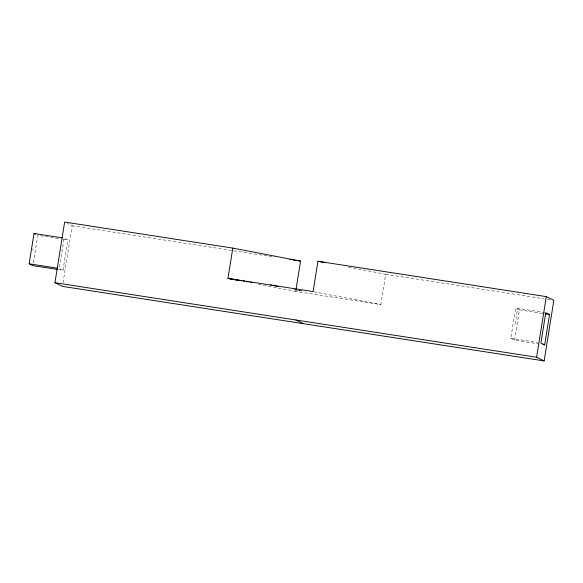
<?xml version="1.0" encoding="UTF-8"?>
<svg xmlns="http://www.w3.org/2000/svg" width="583" height="583" viewBox="0 0 583 583"><rect width="100%" height="100%" fill="white"/><g stroke="black" fill="none" stroke-linecap="round" stroke-linejoin="round"><path stroke-width="0.44" stroke-dasharray="2.92 2.19" d="M33.348 262.969L37.771 235.335L54.598 237.937M63.022 270.308L67.876 239.992L64.108 238.148L59.255 268.464L63.022 270.308L58.592 269.623M63.044 282.821L72.19 225.759L67.664 223.544M348.262 267.094L385.698 274.272L380.837 304.588L295.69 291.413L295.982 289.627M539.37 344.028L514.578 340.188L510.81 338.351L515.671 308.035L544.886 312.554M515.124 324.112L517.551 308.954M514.578 340.188L519.438 309.879L515.671 308.035M72.19 225.759L274.476 257.067M385.698 274.272L543.961 298.766M547.554 299.327L550.25 299.742M55.48 238.075L59.911 238.76M63.452 239.307L67.876 239.992M519.438 309.879L542.452 313.435M510.81 338.351L537.373 342.461M293.73 289.671L302.621 291.194M313.989 291.762L380.837 304.588M296.375 289.962L298.161 290.305M299.05 290.472L302.613 291.157M258.254 284.227L295.69 291.413M31.577 248.649L33.464 249.568"/><path stroke-width="0.87" d="M57.71 269.484L32.918 265.651L29.15 263.808L34.003 233.491L62.337 237.879M232.806 248.096L227.953 278.412L313.1 291.587L317.954 261.271L546.315 296.616L553.85 300.296L544.136 360.928L62.476 286.384L54.94 282.704L64.655 222.072L232.806 248.096L300.551 261.097L295.982 289.627M544.136 360.928L536.608 357.241L546.315 296.616M544.682 344.852L549.536 314.536L545.775 312.692L540.915 343.008L544.682 344.852L542.911 344.575M289.758 259.428L291.558 259.705M293.358 259.982L300.551 261.097M545.112 313.851L549.536 314.536M29.15 263.808L57.484 268.195M54.94 282.704L536.608 357.241M241.289 280.693L227.953 278.412L236.866 280.124M243.06 280.999L244.838 281.305M246.616 281.611L248.394 281.91M250.173 282.216L251.951 282.522M317.954 261.271L325.088 262.642M270.527 285L278.55 286.537M295.778 319.972L303.306 323.652M34.003 233.491L35.512 234.228"/></g></svg>
